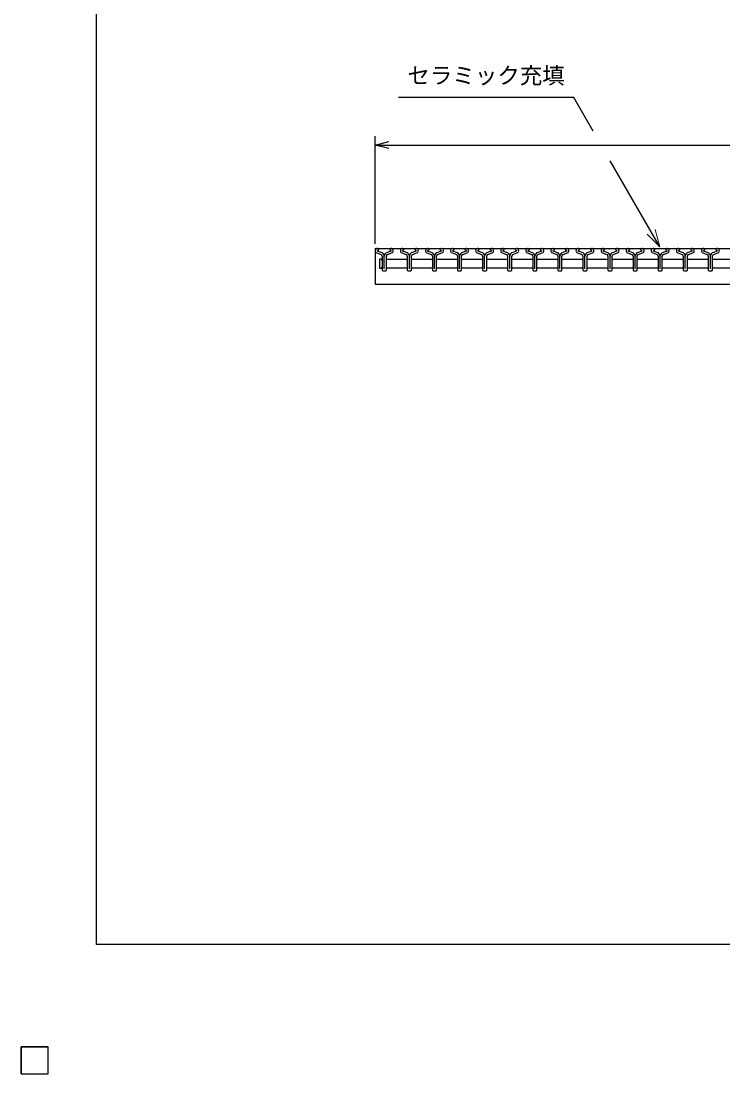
# Model space of a CAD drawing. Units: millimetres, scale not verified. Extents: x -1820 to 1724, y -1285 to 1059.
# Drawn here: x -1820 to -1039, y -1285 to -113 of the extents above; entities that cross this region are included whole.
import ezdxf
from ezdxf.enums import TextEntityAlignment as Align

# ---------------------------------------------------------------- set-up
doc = ezdxf.new("R2010")
doc.units = ezdxf.units.MM
doc.header["$LTSCALE"] = 10
for name, color, linetype, lineweight in [('0_2', 150, 'Continuous', 25), ('16', 3, 'Continuous', 25), ('22', 2, 'Continuous', 25)]:
    doc.layers.add(name, color=color, linetype=linetype, lineweight=lineweight)
doc.styles.add('ベクトル', font='')
doc.styles.get('ベクトル').set_extended_font_data('ベクトル')

msp = doc.modelspace()

# ---------------------------------------------------------------- linework, layer by layer
at = {"layer": '0_2'}
for p, q in [((-1736, -1141), (-1736, 1059)), ((1724, -1141), (-1736, -1141))]:
    msp.add_line(p, q, dxfattribs=at)
at = {"layer": '0_2', "color": 4}
for p, q in [((-1205.28, -198.27), (-1400.28, -198.27)), ((-1183.66, -235.72), (-1205.28, -198.27)), ((-1109.45, -364.26), (-1164.76, -268.46))]:
    msp.add_line(p, q, dxfattribs=at)
at = {"layer": '0_2', "color": 4, "lineweight": 13}
for p, q in [((-1123.59, -350.11), (-1109.45, -364.26)), ((-1109.45, -364.26), (-1114.63, -344.94))]:
    msp.add_line(p, q, dxfattribs=at)
at = {"layer": '16'}
for p, q in [((-1426, -366), (-430, -366)), ((-1426, -366), (-1426, -406)), ((-1424.38, -371.18), (-1419.51, -372.89)), ((-1419.3, -370.53), (-1423.62, -369.01)), ((-1423.46, -368.31), (-1422.02, -367.61)), ((-1422.02, -367.61), (-1422.02, -367.38)), ((-1418.31, -374.59), (-1418.31, -390.31)), ((-1416, -388.71), (-1416, -374.64)), ((-1413.71, -390.31), (-1413.71, -374.59)), ((-1408.4, -369.01), (-1412.72, -370.53)), ((-1412.51, -372.89), (-1407.64, -371.18)), ((-1410, -367.38), (-1410, -367.61)), ((-1410, -367.61), (-1408.56, -368.31)), ((-1396.48, -371.18), (-1391.61, -372.89)), ((-1391.4, -370.53), (-1395.72, -369.01)), ((-1395.56, -368.31), (-1394.12, -367.61)), ((-1394.12, -367.61), (-1394.12, -367.38)), ((-1390.41, -374.59), (-1390.41, -390.31)), ((-1388.1, -388.71), (-1388.1, -374.64)), ((-1385.81, -390.31), (-1385.81, -374.59)), ((-1380.5, -369.01), (-1384.82, -370.53)), ((-1384.61, -372.89), (-1379.74, -371.18)), ((-1382.1, -367.38), (-1382.1, -367.61)), ((-1382.1, -367.61), (-1380.66, -368.31)), ((-1368.58, -371.18), (-1363.71, -372.89)), ((-1363.5, -370.53), (-1367.82, -369.01)), ((-1367.66, -368.31), (-1366.22, -367.61)), ((-1366.22, -367.61), (-1366.22, -367.38)), ((-1362.51, -374.59), (-1362.51, -390.31)), ((-1360.2, -388.71), (-1360.2, -374.64)), ((-1357.91, -390.31), (-1357.91, -374.59)), ((-1352.6, -369.01), (-1356.92, -370.53)), ((-1356.71, -372.89), (-1351.84, -371.18)), ((-1354.2, -367.38), (-1354.2, -367.61)), ((-1354.2, -367.61), (-1352.76, -368.31)), ((-1340.68, -371.18), (-1335.81, -372.89)), ((-1335.6, -370.53), (-1339.92, -369.01)), ((-1339.76, -368.31), (-1338.32, -367.61)), ((-1338.32, -367.61), (-1338.32, -367.38)), ((-1334.61, -374.59), (-1334.61, -390.31)), ((-1332.3, -388.71), (-1332.3, -374.64)), ((-1330.01, -390.31), (-1330.01, -374.59)), ((-1324.7, -369.01), (-1329.02, -370.53)), ((-1328.81, -372.89), (-1323.94, -371.18)), ((-1326.3, -367.38), (-1326.3, -367.61)), ((-1326.3, -367.61), (-1324.86, -368.31)), ((-1312.78, -371.18), (-1307.91, -372.89)), ((-1307.7, -370.53), (-1312.02, -369.01)), ((-1311.86, -368.31), (-1310.42, -367.61)), ((-1310.42, -367.61), (-1310.42, -367.38)), ((-1306.71, -374.59), (-1306.71, -390.31)), ((-1304.4, -388.71), (-1304.4, -374.64)), ((-1302.11, -390.31), (-1302.11, -374.59)), ((-1296.8, -369.01), (-1301.12, -370.53)), ((-1300.91, -372.89), (-1296.04, -371.18)), ((-1298.4, -367.38), (-1298.4, -367.61)), ((-1298.4, -367.61), (-1296.96, -368.31)), ((-1284.88, -371.18), (-1280.01, -372.89)), ((-1279.8, -370.53), (-1284.12, -369.01)), ((-1283.96, -368.31), (-1282.52, -367.61)), ((-1282.52, -367.61), (-1282.52, -367.38)), ((-1278.81, -374.59), (-1278.81, -390.31)), ((-1276.5, -388.71), (-1276.5, -374.64)), ((-1274.21, -390.31), (-1274.21, -374.59)), ((-1268.9, -369.01), (-1273.22, -370.53)), ((-1273.01, -372.89), (-1268.14, -371.18)), ((-1270.5, -367.38), (-1270.5, -367.61)), ((-1270.5, -367.61), (-1269.06, -368.31)), ((-1256.98, -371.18), (-1252.11, -372.89)), ((-1251.9, -370.53), (-1256.22, -369.01)), ((-1256.06, -368.31), (-1254.62, -367.61)), ((-1254.62, -367.61), (-1254.62, -367.38)), ((-1250.91, -374.59), (-1250.91, -390.31)), ((-1248.6, -388.71), (-1248.6, -374.64)), ((-1246.31, -390.31), (-1246.31, -374.59)), ((-1241, -369.01), (-1245.32, -370.53)), ((-1245.11, -372.89), (-1240.24, -371.18)), ((-1242.6, -367.38), (-1242.6, -367.61)), ((-1242.6, -367.61), (-1241.16, -368.31)), ((-1229.08, -371.18), (-1224.21, -372.89)), ((-1224, -370.53), (-1228.32, -369.01)), ((-1228.16, -368.31), (-1226.72, -367.61)), ((-1226.72, -367.61), (-1226.72, -367.38)), ((-1223.01, -374.59), (-1223.01, -390.31)), ((-1220.7, -388.71), (-1220.7, -374.64)), ((-1218.41, -390.31), (-1218.41, -374.59)), ((-1213.1, -369.01), (-1217.42, -370.53)), ((-1217.21, -372.89), (-1212.34, -371.18)), ((-1214.7, -367.38), (-1214.7, -367.61)), ((-1214.7, -367.61), (-1213.26, -368.31)), ((-1201.18, -371.18), (-1196.31, -372.89)), ((-1196.1, -370.53), (-1200.42, -369.01)), ((-1200.26, -368.31), (-1198.82, -367.61)), ((-1198.82, -367.61), (-1198.82, -367.38)), ((-1195.11, -374.59), (-1195.11, -390.31)), ((-1192.8, -388.71), (-1192.8, -374.64)), ((-1190.51, -390.31), (-1190.51, -374.59)), ((-1185.2, -369.01), (-1189.52, -370.53)), ((-1189.31, -372.89), (-1184.44, -371.18)), ((-1186.8, -367.38), (-1186.8, -367.61)), ((-1186.8, -367.61), (-1185.36, -368.31)), ((-1173.28, -371.18), (-1168.41, -372.89)), ((-1168.2, -370.53), (-1172.52, -369.01)), ((-1172.36, -368.31), (-1170.92, -367.61)), ((-1170.92, -367.61), (-1170.92, -367.38)), ((-1167.21, -374.59), (-1167.21, -390.31)), ((-1164.9, -388.71), (-1164.9, -374.64)), ((-1162.61, -390.31), (-1162.61, -374.59)), ((-1157.3, -369.01), (-1161.62, -370.53)), ((-1161.41, -372.89), (-1156.54, -371.18)), ((-1158.9, -367.38), (-1158.9, -367.61)), ((-1158.9, -367.61), (-1157.46, -368.31)), ((-1145.38, -371.18), (-1140.51, -372.89)), ((-1140.3, -370.53), (-1144.62, -369.01)), ((-1144.46, -368.31), (-1143.02, -367.61)), ((-1143.02, -367.61), (-1143.02, -367.38)), ((-1139.31, -374.59), (-1139.31, -390.31)), ((-1137, -388.71), (-1137, -374.64)), ((-1134.71, -390.31), (-1134.71, -374.59)), ((-1129.4, -369.01), (-1133.72, -370.53)), ((-1133.51, -372.89), (-1128.64, -371.18)), ((-1131, -367.38), (-1131, -367.61)), ((-1131, -367.61), (-1129.56, -368.31)), ((-1117.48, -371.18), (-1112.61, -372.89)), ((-1112.4, -370.53), (-1116.72, -369.01)), ((-1116.56, -368.31), (-1115.12, -367.61)), ((-1115.12, -367.61), (-1115.12, -367.38)), ((-1111.41, -374.59), (-1111.41, -390.31)), ((-1109.1, -388.71), (-1109.1, -374.64)), ((-1106.81, -390.31), (-1106.81, -374.59)), ((-1101.5, -369.01), (-1105.82, -370.53)), ((-1105.61, -372.89), (-1100.74, -371.18)), ((-1103.1, -367.38), (-1103.1, -367.61)), ((-1103.1, -367.61), (-1101.66, -368.31)), ((-1089.58, -371.18), (-1084.71, -372.89)), ((-1084.5, -370.53), (-1088.82, -369.01)), ((-1088.66, -368.31), (-1087.22, -367.61)), ((-1087.22, -367.61), (-1087.22, -367.38)), ((-1083.51, -374.59), (-1083.51, -390.31)), ((-1081.2, -388.71), (-1081.2, -374.64)), ((-1078.91, -390.31), (-1078.91, -374.59)), ((-1073.6, -369.01), (-1077.92, -370.53)), ((-1077.71, -372.89), (-1072.84, -371.18)), ((-1075.2, -367.38), (-1075.2, -367.61)), ((-1075.2, -367.61), (-1073.76, -368.31)), ((-1061.68, -371.18), (-1056.81, -372.89)), ((-1056.6, -370.53), (-1060.92, -369.01)), ((-1060.76, -368.31), (-1059.32, -367.61)), ((-1059.32, -367.61), (-1059.32, -367.38)), ((-1055.61, -374.59), (-1055.61, -390.31)), ((-1053.3, -388.71), (-1053.3, -374.64)), ((-1051.01, -390.31), (-1051.01, -374.59)), ((-1045.7, -369.01), (-1050.02, -370.53)), ((-1049.81, -372.89), (-1044.94, -371.18)), ((-1047.3, -367.38), (-1047.3, -367.61)), ((-1047.3, -367.61), (-1045.86, -368.31)), ((-1419.25, -378), (-1421.25, -378)), ((-1421.25, -378), (-1421.25, -388)), ((-1418.25, -379), (-1419.25, -378)), ((-1413.75, -379), (-1412.75, -378)), ((-1412.75, -378), (-1391.35, -378)), ((-1391.35, -378), (-1390.35, -379)), ((-1385.85, -379), (-1384.85, -378)), ((-1384.85, -378), (-1363.45, -378)), ((-1363.45, -378), (-1362.45, -379)), ((-1357.95, -379), (-1356.95, -378)), ((-1356.95, -378), (-1335.55, -378)), ((-1335.55, -378), (-1334.55, -379)), ((-1330.05, -379), (-1329.05, -378)), ((-1329.05, -378), (-1307.65, -378)), ((-1307.65, -378), (-1306.65, -379)), ((-1302.15, -379), (-1301.15, -378)), ((-1301.15, -378), (-1279.75, -378)), ((-1279.75, -378), (-1278.75, -379)), ((-1274.25, -379), (-1273.25, -378)), ((-1273.25, -378), (-1251.85, -378)), ((-1251.85, -378), (-1250.85, -379)), ((-1246.35, -379), (-1245.35, -378)), ((-1245.35, -378), (-1223.95, -378)), ((-1223.95, -378), (-1222.95, -379)), ((-1218.45, -379), (-1217.45, -378)), ((-1217.45, -378), (-1196.05, -378)), ((-1196.05, -378), (-1195.05, -379)), ((-1190.55, -379), (-1189.55, -378)), ((-1189.55, -378), (-1168.15, -378)), ((-1168.15, -378), (-1167.15, -379)), ((-1162.65, -379), (-1161.65, -378)), ((-1161.65, -378), (-1140.25, -378)), ((-1140.25, -378), (-1139.25, -379)), ((-1134.75, -379), (-1133.75, -378)), ((-1133.75, -378), (-1112.35, -378)), ((-1112.35, -378), (-1111.35, -379)), ((-1106.85, -379), (-1105.85, -378)), ((-1105.85, -378), (-1084.45, -378)), ((-1084.45, -378), (-1083.45, -379)), ((-1078.95, -379), (-1077.95, -378)), ((-1077.95, -378), (-1056.55, -378)), ((-1056.55, -378), (-1055.55, -379)), ((-1051.05, -379), (-1050.05, -378)), ((-1050.05, -378), (-1028.65, -378)), ((-1421.25, -388), (-1419.25, -388)), ((-1419.25, -388), (-1418.25, -387)), ((-1417.61, -391.01), (-1414.41, -391.01)), ((-1412.75, -388), (-1413.75, -387)), ((-1391.35, -388), (-1412.75, -388)), ((-1390.35, -387), (-1391.35, -388)), ((-1389.71, -391.01), (-1386.51, -391.01)), ((-1384.85, -388), (-1385.85, -387)), ((-1363.45, -388), (-1384.85, -388)), ((-1362.45, -387), (-1363.45, -388)), ((-1361.81, -391.01), (-1358.61, -391.01)), ((-1356.95, -388), (-1357.95, -387)), ((-1335.55, -388), (-1356.95, -388)), ((-1334.55, -387), (-1335.55, -388)), ((-1333.91, -391.01), (-1330.71, -391.01)), ((-1329.05, -388), (-1330.05, -387)), ((-1307.65, -388), (-1329.05, -388)), ((-1306.65, -387), (-1307.65, -388)), ((-1306.01, -391.01), (-1302.81, -391.01)), ((-1301.15, -388), (-1302.15, -387)), ((-1279.75, -388), (-1301.15, -388)), ((-1278.75, -387), (-1279.75, -388)), ((-1278.11, -391.01), (-1274.91, -391.01)), ((-1273.25, -388), (-1274.25, -387)), ((-1251.85, -388), (-1273.25, -388)), ((-1250.85, -387), (-1251.85, -388)), ((-1250.21, -391.01), (-1247.01, -391.01)), ((-1245.35, -388), (-1246.35, -387)), ((-1223.95, -388), (-1245.35, -388)), ((-1222.95, -387), (-1223.95, -388)), ((-1222.31, -391.01), (-1219.11, -391.01)), ((-1217.45, -388), (-1218.45, -387)), ((-1196.05, -388), (-1217.45, -388)), ((-1195.05, -387), (-1196.05, -388)), ((-1194.41, -391.01), (-1191.21, -391.01)), ((-1189.55, -388), (-1190.55, -387)), ((-1168.15, -388), (-1189.55, -388)), ((-1167.15, -387), (-1168.15, -388)), ((-1166.51, -391.01), (-1163.31, -391.01)), ((-1161.65, -388), (-1162.65, -387)), ((-1140.25, -388), (-1161.65, -388)), ((-1139.25, -387), (-1140.25, -388)), ((-1138.61, -391.01), (-1135.41, -391.01)), ((-1133.75, -388), (-1134.75, -387)), ((-1112.35, -388), (-1133.75, -388)), ((-1111.35, -387), (-1112.35, -388)), ((-1110.71, -391.01), (-1107.51, -391.01)), ((-1105.85, -388), (-1106.85, -387)), ((-1084.45, -388), (-1105.85, -388)), ((-1083.45, -387), (-1084.45, -388)), ((-1082.81, -391.01), (-1079.61, -391.01)), ((-1077.95, -388), (-1078.95, -387)), ((-1056.55, -388), (-1077.95, -388)), ((-1055.55, -387), (-1056.55, -388)), ((-1054.91, -391.01), (-1051.71, -391.01)), ((-1050.05, -388), (-1051.05, -387)), ((-1028.65, -388), (-1050.05, -388)), ((-1426, -406), (-430, -406)), ((-1820, -1255), (-1790, -1255)), ((-1820, -1285), (-1820, -1255)), ((-1820, -1255), (-1790, -1255)), ((-1820, -1285), (-1820, -1255)), ((-1820, -1255), (-1790, -1255)), ((-1820, -1285), (-1820, -1255)), ((-1820, -1255), (-1790, -1255)), ((-1820, -1285), (-1820, -1255)), ((-1820, -1255), (-1790, -1255)), ((-1820, -1285), (-1820, -1255)), ((-1790, -1285), (-1790, -1255)), ((-1790, -1285), (-1790, -1255)), ((-1790, -1285), (-1790, -1255)), ((-1790, -1285), (-1790, -1255)), ((-1790, -1285), (-1790, -1255)), ((-1820, -1285), (-1790, -1285)), ((-1820, -1285), (-1790, -1285)), ((-1820, -1285), (-1790, -1285)), ((-1820, -1285), (-1790, -1285)), ((-1820, -1285), (-1790, -1285))]:
    msp.add_line(p, q, dxfattribs=at)
for centre, radius, start, end in [((-1423.31, -368.7), 2.7, 90.98, 246.68), ((-1423.29, -368.72), 0.44, 111.91, 222.33), ((-1423.47, -367.45), 1.45, 2.5, 85.55), ((-1420.11, -374.59), 1.8, 0, 70.58), ((-1420.59, -374.94), 4.6, 3.78, 73.7), ((-1411.43, -374.94), 4.6, 106.3, 176.22), ((-1411.91, -374.59), 1.8, 109.42, 180), ((-1408.55, -367.45), 1.45, 94.45, 177.5), ((-1408.71, -368.7), 2.7, 293.32, 89.02002), ((-1408.73, -368.72), 0.44, 317.67, 68.08999), ((-1395.41, -368.7), 2.7, 90.98, 246.68), ((-1395.39, -368.72), 0.44, 111.91, 222.33), ((-1395.57, -367.45), 1.45, 2.5, 85.55), ((-1392.21, -374.59), 1.8, 0, 70.58), ((-1392.69, -374.94), 4.6, 3.78, 73.7), ((-1383.53, -374.94), 4.6, 106.3, 176.22), ((-1384.01, -374.59), 1.8, 109.42, 180), ((-1380.65, -367.45), 1.45, 94.45, 177.5), ((-1380.81, -368.7), 2.7, 293.32, 89.02002), ((-1380.83, -368.72), 0.44, 317.67, 68.08999), ((-1367.51, -368.7), 2.7, 90.98, 246.68), ((-1367.49, -368.72), 0.44, 111.91, 222.33), ((-1367.67, -367.45), 1.45, 2.5, 85.55), ((-1364.31, -374.59), 1.8, 0, 70.58), ((-1364.79, -374.94), 4.6, 3.78, 73.7), ((-1355.63, -374.94), 4.6, 106.3, 176.22), ((-1356.11, -374.59), 1.8, 109.42, 180), ((-1352.75, -367.45), 1.45, 94.45, 177.5), ((-1352.91, -368.7), 2.7, 293.32, 89.02002), ((-1352.93, -368.72), 0.44, 317.67, 68.08999), ((-1339.61, -368.7), 2.7, 90.98, 246.68), ((-1339.59, -368.72), 0.44, 111.91, 222.33), ((-1339.77, -367.45), 1.45, 2.5, 85.55), ((-1336.41, -374.59), 1.8, 0, 70.58), ((-1336.89, -374.94), 4.6, 3.78, 73.7), ((-1327.73, -374.94), 4.6, 106.3, 176.22), ((-1328.21, -374.59), 1.8, 109.42, 180), ((-1324.85, -367.45), 1.45, 94.45, 177.5), ((-1325.01, -368.7), 2.7, 293.32, 89.02002), ((-1325.03, -368.72), 0.44, 317.67, 68.08999), ((-1311.71, -368.7), 2.7, 90.98, 246.68), ((-1311.69, -368.72), 0.44, 111.91, 222.33), ((-1311.87, -367.45), 1.45, 2.5, 85.55), ((-1308.51, -374.59), 1.8, 0, 70.58), ((-1308.99, -374.94), 4.6, 3.78, 73.7), ((-1299.83, -374.94), 4.6, 106.3, 176.22), ((-1300.31, -374.59), 1.8, 109.42, 180), ((-1296.95, -367.45), 1.45, 94.45, 177.5), ((-1297.11, -368.7), 2.7, 293.32, 89.02002), ((-1297.13, -368.72), 0.44, 317.67, 68.08999), ((-1283.81, -368.7), 2.7, 90.98, 246.68), ((-1283.79, -368.72), 0.44, 111.91, 222.33), ((-1283.97, -367.45), 1.45, 2.5, 85.55), ((-1280.61, -374.59), 1.8, 0, 70.58), ((-1281.09, -374.94), 4.6, 3.78, 73.7), ((-1271.93, -374.94), 4.6, 106.3, 176.22), ((-1272.41, -374.59), 1.8, 109.42, 180), ((-1269.05, -367.45), 1.45, 94.45, 177.5), ((-1269.21, -368.7), 2.7, 293.32, 89.02002), ((-1269.23, -368.72), 0.44, 317.67, 68.08999), ((-1255.91, -368.7), 2.7, 90.98, 246.68), ((-1255.89, -368.72), 0.44, 111.91, 222.33), ((-1256.07, -367.45), 1.45, 2.5, 85.55), ((-1252.71, -374.59), 1.8, 0, 70.58), ((-1253.19, -374.94), 4.6, 3.78, 73.7), ((-1244.03, -374.94), 4.6, 106.3, 176.22), ((-1244.51, -374.59), 1.8, 109.42, 180), ((-1241.15, -367.45), 1.45, 94.45, 177.5), ((-1241.31, -368.7), 2.7, 293.32, 89.02002), ((-1241.33, -368.72), 0.44, 317.67, 68.08999), ((-1228.01, -368.7), 2.7, 90.98, 246.68), ((-1227.99, -368.72), 0.44, 111.91, 222.33), ((-1228.17, -367.45), 1.45, 2.5, 85.55), ((-1224.81, -374.59), 1.8, 0, 70.58), ((-1225.29, -374.94), 4.6, 3.78, 73.7), ((-1216.13, -374.94), 4.6, 106.3, 176.22), ((-1216.61, -374.59), 1.8, 109.42, 180), ((-1213.25, -367.45), 1.45, 94.45, 177.5), ((-1213.41, -368.7), 2.7, 293.32, 89.02002), ((-1213.43, -368.72), 0.44, 317.67, 68.08999), ((-1200.11, -368.7), 2.7, 90.98, 246.68), ((-1200.09, -368.72), 0.44, 111.91, 222.33), ((-1200.27, -367.45), 1.45, 2.5, 85.55), ((-1196.91, -374.59), 1.8, 0, 70.58), ((-1197.39, -374.94), 4.6, 3.78, 73.7), ((-1188.23, -374.94), 4.6, 106.3, 176.22), ((-1188.71, -374.59), 1.8, 109.42, 180), ((-1185.35, -367.45), 1.45, 94.45, 177.5), ((-1185.51, -368.7), 2.7, 293.32, 89.02002), ((-1185.53, -368.72), 0.44, 317.67, 68.08999), ((-1172.21, -368.7), 2.7, 90.98, 246.68), ((-1172.19, -368.72), 0.44, 111.91, 222.33), ((-1172.37, -367.45), 1.45, 2.5, 85.55), ((-1169.01, -374.59), 1.8, 0, 70.58), ((-1169.49, -374.94), 4.6, 3.78, 73.7), ((-1160.33, -374.94), 4.6, 106.3, 176.22), ((-1160.81, -374.59), 1.8, 109.42, 180), ((-1157.45, -367.45), 1.45, 94.45, 177.5), ((-1157.61, -368.7), 2.7, 293.32, 89.02002), ((-1157.63, -368.72), 0.44, 317.67, 68.08999), ((-1144.31, -368.7), 2.7, 90.98, 246.68), ((-1144.29, -368.72), 0.44, 111.91, 222.33), ((-1144.47, -367.45), 1.45, 2.5, 85.55), ((-1141.11, -374.59), 1.8, 0, 70.58), ((-1141.59, -374.94), 4.6, 3.78, 73.7), ((-1132.43, -374.94), 4.6, 106.3, 176.22), ((-1132.91, -374.59), 1.8, 109.42, 180), ((-1129.55, -367.45), 1.45, 94.45, 177.5), ((-1129.71, -368.7), 2.7, 293.32, 89.02002), ((-1129.73, -368.72), 0.44, 317.67, 68.08999), ((-1116.41, -368.7), 2.7, 90.98, 246.68), ((-1116.39, -368.72), 0.44, 111.91, 222.33), ((-1116.57, -367.45), 1.45, 2.5, 85.55), ((-1113.21, -374.59), 1.8, 0, 70.58), ((-1113.69, -374.94), 4.6, 3.78, 73.7), ((-1104.53, -374.94), 4.6, 106.3, 176.22), ((-1105.01, -374.59), 1.8, 109.42, 180), ((-1101.65, -367.45), 1.45, 94.45, 177.5), ((-1101.81, -368.7), 2.7, 293.32, 89.02002), ((-1101.83, -368.72), 0.44, 317.67, 68.08999), ((-1088.51, -368.7), 2.7, 90.98, 246.68), ((-1088.49, -368.72), 0.44, 111.91, 222.33), ((-1088.67, -367.45), 1.45, 2.5, 85.55), ((-1085.31, -374.59), 1.8, 0, 70.58), ((-1085.79, -374.94), 4.6, 3.78, 73.7), ((-1076.63, -374.94), 4.6, 106.3, 176.22), ((-1077.11, -374.59), 1.8, 109.42, 180), ((-1073.75, -367.45), 1.45, 94.45, 177.5), ((-1073.91, -368.7), 2.7, 293.32, 89.02002), ((-1073.93, -368.72), 0.44, 317.67, 68.08999), ((-1060.61, -368.7), 2.7, 90.98, 246.68), ((-1060.59, -368.72), 0.44, 111.91, 222.33), ((-1060.77, -367.45), 1.45, 2.5, 85.55), ((-1057.41, -374.59), 1.8, 0, 70.58), ((-1057.89, -374.94), 4.6, 3.78, 73.7), ((-1048.73, -374.94), 4.6, 106.3, 176.22), ((-1049.21, -374.59), 1.8, 109.42, 180), ((-1045.85, -367.45), 1.45, 94.45, 177.5), ((-1046.01, -368.7), 2.7, 293.32, 89.02002), ((-1046.03, -368.72), 0.44, 317.67, 68.08999), ((-1417.61, -390.31), 0.7, 180, 270), ((-1414.41, -390.31), 0.7, 270, 0), ((-1389.71, -390.31), 0.7, 180, 270), ((-1386.51, -390.31), 0.7, 270, 0), ((-1361.81, -390.31), 0.7, 180, 270), ((-1358.61, -390.31), 0.7, 270, 0), ((-1333.91, -390.31), 0.7, 180, 270), ((-1330.71, -390.31), 0.7, 270, 0), ((-1306.01, -390.31), 0.7, 180, 270), ((-1302.81, -390.31), 0.7, 270, 0), ((-1278.11, -390.31), 0.7, 180, 270), ((-1274.91, -390.31), 0.7, 270, 0), ((-1250.21, -390.31), 0.7, 180, 270), ((-1247.01, -390.31), 0.7, 270, 0), ((-1222.31, -390.31), 0.7, 180, 270), ((-1219.11, -390.31), 0.7, 270, 0), ((-1194.41, -390.31), 0.7, 180, 270), ((-1191.21, -390.31), 0.7, 270, 0), ((-1166.51, -390.31), 0.7, 180, 270), ((-1163.31, -390.31), 0.7, 270, 0), ((-1138.61, -390.31), 0.7, 180, 270), ((-1135.41, -390.31), 0.7, 270, 0), ((-1110.71, -390.31), 0.7, 180, 270), ((-1107.51, -390.31), 0.7, 270, 0), ((-1082.81, -390.31), 0.7, 180, 270), ((-1079.61, -390.31), 0.7, 270, 0), ((-1054.91, -390.31), 0.7, 180, 270), ((-1051.71, -390.31), 0.7, 270, 0)]:
    msp.add_arc(centre, radius, start, end, dxfattribs=at)
at = {"layer": '22', "color": 4}
for p, q in [((-1426, -361), (-1426, -241)), ((-1426, -251), (-1411, -247)), ((-1411, -255), (-1426, -251)), ((-1426, -251), (-430, -251)), ((-1790, -1255), (-1820, -1255)), ((-1820, -1255), (-1820, -1285)), ((-1790, -1255), (-1820, -1255)), ((-1820, -1255), (-1820, -1285)), ((-1790, -1255), (-1820, -1255)), ((-1820, -1255), (-1820, -1285)), ((-1790, -1285), (-1790, -1255)), ((-1790, -1285), (-1790, -1255)), ((-1790, -1285), (-1790, -1255)), ((-1820, -1285), (-1790, -1285)), ((-1820, -1285), (-1790, -1285)), ((-1820, -1285), (-1790, -1285))]:
    msp.add_line(p, q, dxfattribs=at)
at = {"layer": '22'}
for p, q in [((-1790, -1255), (-1820, -1255)), ((-1820, -1255), (-1820, -1285)), ((-1790, -1255), (-1820, -1255)), ((-1820, -1255), (-1820, -1285)), ((-1790, -1255), (-1820, -1255)), ((-1820, -1255), (-1820, -1285)), ((-1790, -1285), (-1790, -1255)), ((-1790, -1285), (-1790, -1255)), ((-1790, -1285), (-1790, -1255)), ((-1820, -1285), (-1790, -1285)), ((-1820, -1285), (-1790, -1285)), ((-1820, -1285), (-1790, -1285))]:
    msp.add_line(p, q, dxfattribs=at)

# ---------------------------------------------------------------- texts
at = {"layer": '0_2', "color": 2, "style": 'ベクトル'}
msp.add_text('セラミック充填', height=18.33, dxfattribs=at).set_placement((-1215.28, -188.27), align=Align.BOTTOM_RIGHT)

doc.saveas('drawing.dxf')
